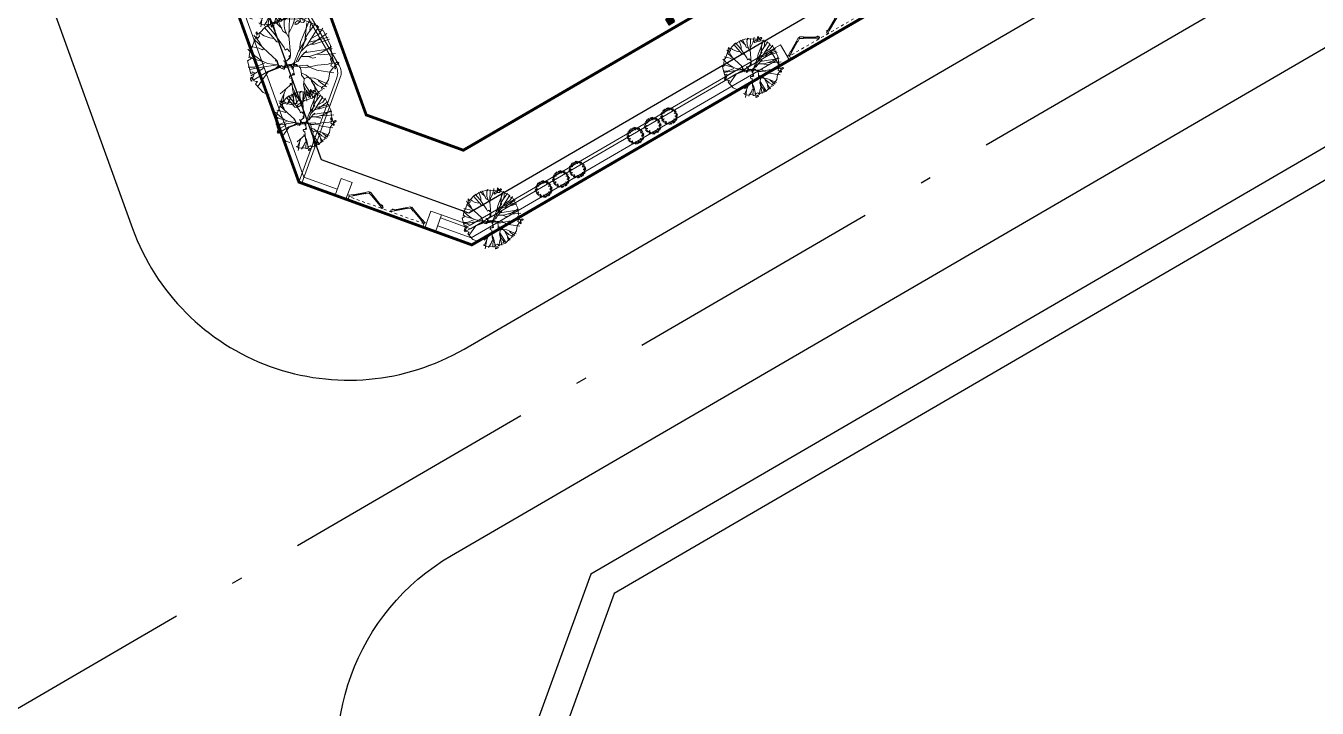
# Model space of a CAD drawing. Header units: millimetres. Extents: x 567980 to 569372, y 2065777 to 2066674.
# Drawn here: x 568709.16 to 568754.14, y 2066159.54 to 2066183.32 of the extents above; entities that cross this region are included whole.
import ezdxf

# ---------------------------------------------------------------- set-up
doc = ezdxf.new("R2010")
doc.units = ezdxf.units.MM
for name, pattern in [('ACAD_ISO10W100', [18.5, 12, -3, 0.5, -3]), ('CENTER', [3, 1.5, -0.5, 0.5, -0.5]), ('DASHDOT2', [0.5, 0.25, -0.125, 0, -0.125])]:
    doc.linetypes.add(name, pattern=pattern)
for name, color, linetype, lineweight in [('A-COT VACH', 2, 'Continuous', 35), ('boDnv', 54, 'Continuous', 25), ('E- RANH GIOI', 1, 'CENTER', 13), ('E- Tuong', 4, 'Continuous', 13), ('i_Cay', 114, 'Continuous', 13), ('i_Hatch', 250, 'Continuous', 13), ('LD-CUA', 146, 'Continuous', 13), ('LD-THAY', 9, 'Continuous', 13)]:
    doc.layers.add(name, color=color, linetype=linetype, lineweight=lineweight)
for name, color, linetype in [('datOBt', 42, 'Continuous'), ('datoHonHop', 42, 'Continuous'), ('LogDg', 7, 'Continuous'), ('loKBT', 42, 'Continuous'), ('TimDg', 222, 'Continuous'), ('ViaHeS', 32, 'Continuous')]:
    doc.layers.add(name, color=color, linetype=linetype)
doc.styles.add('rms', font='romans.shx', dxfattribs={"width": 0.7, "bigfont": 'vns.shx'})
doc.linetypes.add('ADL', pattern='A,0.125,-0.15,["++",rms,S=0.5,R=0,X=0,Y=-0.2245],-1.35,1.125', length=2.75)

# ---------------------------------------------------------------- blocks, each defined once
blk = doc.blocks.new('NEN')
at = {"layer": 'boDnv', "color": 10, "linetype": 'ADL', "ltscale": 0.25}
blk.add_lwpolyline([(79.627, -120.398), (85.356, -122.108), (98.44, -148.269), (96.582, -154.497), (27.112, -194.914), (21.969, -193.046), (11.825, -164.999), (14.198, -158.464)], close=True, dxfattribs=at)
blk.add_lwpolyline([(122.207, -155.785), (32.175, -208.166), (29.801, -214.701), (39.524, -241.582, 0.256594), (53.262, -253.666, -0.085173), (69.537, -260.336, 0.265195), (88.352, -261.098, 0.012088), (129.923, -238.27), (165.53, -217.582), (130.973, -158.106)], format="xyb", close=True, dxfattribs=at)
at = {"layer": 'datOBt'}
blk.add_lwpolyline([(79.498, -119.316), (86.056, -121.273), (99.512, -148.176), (97.427, -155.162), (27.21, -196.014), (21.188, -193.827), (10.761, -164.998), (13.382, -157.782)], close=True, dxfattribs=at)
at = {"layer": 'datoHonHop', "linetype": 'ByBlock'}
blk.add_lwpolyline([(122.062, -154.713), (31.359, -207.484), (28.737, -214.7), (38.583, -241.923, 0.256594), (53.045, -254.642, -0.085173), (69.006, -261.184, 0.265195), (88.812, -261.986, 0.012088), (130.425, -239.135), (166.897, -217.944), (131.629, -157.245)], format="xyb", close=True, dxfattribs=at)
at = {"layer": 'LogDg'}
blk.add_lwpolyline([(49.536, -260.065, -0.269945), (34.095, -247.153), (22.999, -216.476, -0.362457), (26.499, -206.84), (119.685, -152.625, -0.414384), (136.095, -156.969), (142.222, -167.514, 0.414214), (153.158, -170.413), (250.593, -113.801, -0.432664), (261.767, -117.14), (278.799, -151.193, -0.396001), (275.663, -161.688), (133.439, -244.323, -0.012999), (88.371, -268.964, -0.278117), (67.767, -267.557, 0.110848), (49.536, -260.065)], format="xyb", dxfattribs=at)
blk.add_lwpolyline([(102.332, -147.108), (88.886, -120.223, 0.432836), (77.708, -116.887), (8.523, -157.138, 0.362457), (5.023, -166.774), (15.394, -195.448, 0.467936), (26.94, -199.642), (99.2, -157.601, 0.395833)], format="xyb", close=True, dxfattribs=at)
at = {"layer": 'loKBT'}
blk.add_lwpolyline([(32.813, -169.616), (15.974, -179.412), (21.188, -193.827), (27.21, -196.014), (42.87, -186.903)], close=True, dxfattribs=at)
at = {"layer": 'TimDg', "linetype": 'ACAD_ISO10W100', "ltscale": 0.75}
blk.add_lwpolyline([(9.149, -213.464), (246.062, -75.628)], dxfattribs=at)
at = {"layer": 'ViaHeS'}
blk.add_lwpolyline([(271.249, -157.314), (273.336, -150.33), (257.64, -118.948), (251.08, -116.988), (144.29, -179.035), (131.629, -157.245), (122.062, -154.713), (31.359, -207.484), (28.737, -214.7), (38.583, -241.923, 0.256594), (53.045, -254.642, -0.085173), (69.006, -261.184, 0.265195), (88.812, -261.986, 0.012088), (130.425, -239.135)], format="xyb", close=True, dxfattribs=at)
blk.add_lwpolyline([(79.498, -119.316), (86.056, -121.273), (99.512, -148.176), (97.427, -155.162), (27.21, -196.014), (21.188, -193.827), (10.761, -164.998), (13.382, -157.782)], close=True, dxfattribs=at)
blk = doc.blocks.new('cd2400')
at = {"color": 251, "linetype": 'DASHDOT2'}
blk.add_line((2320, 100), (20, 100), dxfattribs=at)
for p, q in [((433, 355), (125, 178)), ((643, 355), (951, 178)), ((1697, 355), (1389, 178)), ((1907, 355), (2215, 178))]:
    blk.add_line(p, q)
for points in [[(538, 393), (443, 338), (423, 372), (518, 428)], [(538, 393), (633, 338), (653, 372), (558, 428)], [(1802, 393), (1707, 338), (1687, 372), (1782, 428)], [(1802, 393), (1897, 338), (1917, 372), (1822, 428)], [(-30, 0), (-30, 140), (20, 140), (20, 100), (30, 100), (30, 0)], [(40, 105), (135, 160), (115, 195), (20, 140)], [(1036, 105), (941, 160), (961, 195), (1056, 140)], [(1024, 166), (999, 181), (1006, 193), (1032, 179)], [(1304, 105), (1399, 160), (1379, 195), (1284, 140)], [(1316, 166), (1341, 181), (1334, 193), (1308, 179)], [(2300, 105), (2205, 160), (2225, 195), (2320, 140)], [(2370, 0), (2370, 140), (2320, 140), (2320, 100), (2310, 100), (2310, 0)]]:
    blk.add_lwpolyline(points, close=True)
at = {"color": 9}
for points in [[(440, 342), (133, 165), (118, 191), (425, 368)], [(636, 342), (943, 165), (958, 191), (651, 368)], [(1704, 342), (1397, 165), (1382, 191), (1689, 368)], [(1900, 342), (2207, 165), (2222, 191), (1915, 368)]]:
    blk.add_lwpolyline(points, close=True, dxfattribs=at)
blk = doc.blocks.new('mb-cay34')
for p, q in [((-141, 547), (-262, 817)), ((-247, 741), (-76, 813)), ((68, 270), (-144, 813)), ((-106, 585), (-103, 817)), ((-76, 813), (254, 836)), ((118, 536), (49, 859)), ((137, 688), (95, 855)), ((148, 528), (175, 874)), ((171, 395), (380, 802)), ((247, 722), (308, 851)), ((254, 836), (357, 760)), ((-657, 429), (-536, 528)), ((-368, 319), (-589, 589)), ((-536, 656), (-536, 652)), ((-528, 656), (-536, 656)), ((-504, 652), (-536, 652)), ((-536, 528), (-486, 639)), ((-516, 680), (-528, 668)), ((-528, 668), (-528, 656)), ((-483, 680), (-516, 680)), ((-504, 656), (-504, 652)), ((-492, 656), (-504, 656)), ((-487, 660), (-492, 660)), ((-492, 660), (-492, 656)), ((-483, 664), (-487, 664)), ((-487, 664), (-487, 660)), ((-486, 639), (-433, 612)), ((-475, 672), (-483, 664)), ((-479, 684), (-475, 684)), ((-475, 684), (-475, 672)), ((-472, 722), (-472, 746)), ((-472, 746), (-468, 746)), ((-468, 722), (-472, 722)), ((-456, 783), (-468, 775)), ((-468, 746), (-468, 775)), ((-468, 698), (-468, 722)), ((-460, 698), (-468, 698)), ((-460, 693), (-460, 698)), ((-448, 693), (-460, 693)), ((-456, 783), (-452, 779)), ((-452, 779), (-448, 779)), ((-448, 779), (-448, 775)), ((-448, 775), (-444, 775)), ((-448, 698), (-448, 693)), ((-440, 698), (-448, 698)), ((-444, 775), (-440, 771)), ((-440, 771), (-436, 771)), ((-436, 710), (-440, 702)), ((-440, 702), (-440, 698)), ((-436, 771), (-436, 767)), ((-436, 767), (-432, 762)), ((-432, 718), (-436, 710)), ((-433, 612), (-406, 642)), ((-432, 762), (-428, 762)), ((-428, 746), (-432, 742)), ((-432, 742), (-432, 718)), ((-428, 762), (-428, 746)), ((-414, 692), (-247, 741)), ((-406, 642), (-414, 692)), ((-376, 578), (-395, 673)), ((-285, 380), (-376, 578)), ((-373, 669), (-373, 664)), ((-364, 669), (-373, 669)), ((-335, 664), (-373, 664)), ((-349, 698), (-364, 683)), ((-364, 683), (-364, 669)), ((-310, 698), (-349, 698)), ((-335, 669), (-335, 664)), ((-320, 669), (-335, 669)), ((-320, 673), (-320, 669)), ((-315, 673), (-320, 673)), ((-315, 678), (-315, 673)), ((-310, 678), (-315, 678)), ((-300, 688), (-310, 678)), ((-305, 703), (-300, 703)), ((-300, 703), (-300, 688)), ((-84, 475), (-141, 547)), ((-53, 334), (-106, 585)), ((156, 467), (118, 536)), ((201, 471), (137, 688)), ((160, 372), (148, 528)), ((247, 524), (247, 722)), ((270, 410), (566, 627)), ((292, 323), (585, 703)), ((315, 445), (372, 547)), ((357, 760), (410, 787)), ((372, 547), (467, 775)), ((395, 597), (460, 646)), ((410, 787), (627, 620)), ((460, 646), (539, 711)), ((627, 620), (608, 574)), ((608, 574), (638, 532)), ((638, 532), (714, 544)), ((650, 616), (650, 640)), ((650, 640), (654, 640)), ((654, 616), (650, 616)), ((666, 677), (654, 669)), ((654, 640), (654, 669)), ((654, 591), (654, 616)), ((662, 591), (654, 591)), ((662, 587), (662, 591)), ((674, 587), (662, 587)), ((666, 677), (670, 673)), ((670, 673), (674, 673)), ((674, 673), (674, 669)), ((674, 669), (678, 669)), ((682, 591), (674, 591)), ((674, 591), (674, 587)), ((678, 669), (682, 665)), ((682, 665), (686, 665)), ((686, 604), (682, 596)), ((682, 596), (682, 591)), ((686, 665), (686, 660)), ((686, 660), (690, 656)), ((690, 612), (686, 604)), ((698, 568), (689, 568)), ((689, 568), (689, 563)), ((728, 563), (689, 563)), ((690, 656), (694, 656)), ((694, 640), (690, 636)), ((690, 636), (690, 612)), ((694, 656), (694, 640)), ((713, 597), (698, 582)), ((698, 582), (698, 568)), ((752, 597), (713, 597)), ((714, 544), (744, 471)), ((742, 568), (728, 568)), ((728, 568), (728, 563)), ((747, 572), (742, 572)), ((742, 572), (742, 568)), ((752, 577), (747, 577)), ((747, 577), (747, 572)), ((762, 587), (752, 577)), ((757, 602), (762, 602)), ((762, 602), (762, 587)), ((-623, 258), (-760, 319)), ((-729, 289), (-657, 429)), ((-479, 190), (-729, 376)), ((-714, 258), (-729, 289)), ((-239, 220), (-368, 319)), ((-209, 141), (-285, 380)), ((-114, 376), (-137, 433)), ((-53, 323), (-114, 376)), ((15, 217), (-53, 334)), ((61, 262), (76, 346)), ((122, 232), (171, 395)), ((133, 251), (270, 410)), ((152, 190), (292, 464)), ((167, 224), (292, 323)), ((528, 179), (828, 369)), ((645, 444), (645, 473)), ((645, 473), (650, 473)), ((650, 444), (645, 444)), ((664, 517), (650, 507)), ((650, 473), (650, 507)), ((650, 415), (650, 444)), ((660, 415), (650, 415)), ((660, 410), (660, 415)), ((674, 410), (660, 410)), ((664, 517), (669, 512)), ((669, 512), (674, 512)), ((674, 512), (674, 507)), ((674, 507), (679, 507)), ((684, 415), (674, 415)), ((674, 415), (674, 410)), ((679, 507), (684, 503)), ((684, 503), (689, 503)), ((689, 430), (684, 420)), ((684, 420), (684, 415)), ((689, 503), (689, 498)), ((689, 498), (694, 493)), ((694, 439), (689, 430)), ((694, 493), (698, 493)), ((698, 473), (694, 468)), ((694, 468), (694, 439)), ((698, 493), (698, 473)), ((744, 471), (839, 327)), ((839, 327), (870, 304)), ((858, 308), (843, 274)), ((843, 274), (889, 228)), ((-809, -46), (-763, 141)), ((-744, 114), (-809, 122)), ((-729, 80), (-801, 68)), ((-634, 179), (-771, 262)), ((-767, 209), (-725, 224)), ((-763, 141), (-767, 209)), ((-494, 114), (-744, 114)), ((-589, 129), (-729, 80)), ((-725, 224), (-714, 258)), ((-342, 80), (-634, 179)), ((-562, 239), (-623, 258)), ((-403, 0), (-486, -65)), ((-395, 68), (-479, 190)), ((-384, 11), (-403, 0)), ((-391, 23), (-395, 68)), ((-300, 0), (-384, 11)), ((-266, 27), (-342, 80)), ((-224, 34), (-300, 0)), ((-179, 194), (-239, 220)), ((-137, 61), (-224, 34)), ((-141, 34), (-209, 141)), ((-106, 46), (-179, 194)), ((-72, 4), (-137, 61)), ((-110, 23), (-61, 19)), ((-42, -72), (-110, 23)), ((-57, -38), (-72, 4)), ((-61, 19), (-38, -15)), ((-42, -49), (-19, 8)), ((-19, 8), (-19, -42)), ((-15, 84), (23, 152)), ((-4, -38), (-15, 84)), ((0, 57), (122, 232)), ((0, 0), (152, 190)), ((34, 182), (15, 217)), ((23, 152), (46, 213)), ((46, 213), (61, 262)), ((122, -19), (182, 19)), ((182, 19), (528, 179)), ((243, 30), (308, 19)), ((308, 19), (308, -34)), ((600, 156), (665, 122)), ((665, 122), (923, 144)), ((748, -8), (938, 30)), ((889, 228), (919, 11)), ((919, 11), (919, -46)), ((-456, -38), (-817, -19)), ((-775, -209), (-809, -46)), ((-513, -72), (-809, -171)), ((-669, -156), (-794, -266)), ((-756, -57), (-779, -72)), ((-779, -72), (-744, -72)), ((-775, -266), (-775, -209)), ((-744, -72), (-763, -110)), ((-706, -68), (-756, -57)), ((-631, -80), (-706, -68)), ((-623, -110), (-669, -156)), ((-524, -68), (-631, -80)), ((-486, -65), (-524, -68)), ((-258, -205), (-444, -296)), ((-349, -258), (-406, -566)), ((-220, -243), (-258, -205)), ((-114, -91), (-220, -122)), ((-220, -122), (-213, -152)), ((-213, -232), (-220, -243)), ((-213, -152), (-186, -194)), ((-198, -228), (-213, -232)), ((-186, -194), (-198, -228)), ((-99, -106), (-114, -91)), ((-104, -87), (-76, -56)), ((-55, -66), (-104, -87)), ((-8, -65), (-99, -106)), ((-38, -15), (-57, -38)), ((-50, -64), (-23, -102)), ((-48, -97), (20, -227)), ((-19, -42), (-27, -53)), ((-23, -84), (42, -213)), ((-23, -102), (3, -87)), ((3, -140), (-19, -152)), ((-19, -152), (-4, -190)), ((3, -216), (-19, -247)), ((-19, -247), (0, -262)), ((42, -213), (-15, -243)), ((-7, -61), (50, -182)), ((-4, -190), (34, -190)), ((0, -262), (22, -262)), ((3, -87), (3, -140)), ((34, -190), (3, -216)), ((30, -152), (15, -201)), ((19, -247), (27, -293)), ((27, -232), (76, -255)), ((46, -152), (103, -137)), ((50, -182), (88, -160)), ((76, -255), (72, -312)), ((88, -160), (125, -156)), ((106, -114), (122, -19)), ((110, -91), (125, -34)), ((118, -152), (110, -91)), ((125, -156), (141, -179)), ((308, -34), (368, -23)), ((368, -23), (714, -53)), ((501, -46), (539, -91)), ((539, -91), (915, -163)), ((684, -42), (748, -8)), ((714, -53), (942, -95)), ((927, -122), (862, -327)), ((919, -46), (893, -72)), ((893, -72), (908, -122)), ((908, -122), (927, -122)), ((-824, -339), (-820, -339)), ((-824, -363), (-824, -339)), ((-820, -363), (-824, -363)), ((-807, -302), (-820, -310)), ((-820, -339), (-820, -310)), ((-820, -387), (-820, -363)), ((-811, -387), (-820, -387)), ((-811, -391), (-811, -387)), ((-799, -391), (-811, -391)), ((-807, -302), (-803, -306)), ((-803, -306), (-799, -306)), ((-799, -306), (-799, -310)), ((-799, -310), (-795, -310)), ((-799, -387), (-799, -391)), ((-791, -387), (-799, -387)), ((-795, -310), (-791, -314)), ((-791, -314), (-787, -314)), ((-787, -375), (-791, -383)), ((-791, -383), (-791, -387)), ((-787, -314), (-787, -318)), ((-787, -318), (-783, -323)), ((-783, -367), (-787, -375)), ((-783, -323), (-779, -323)), ((-779, -339), (-783, -343)), ((-783, -343), (-783, -367)), ((-779, -323), (-779, -339)), ((-748, -270), (-775, -266)), ((-669, -342), (-756, -376)), ((-718, -277), (-748, -270)), ((-741, -391), (-714, -327)), ((-661, -486), (-741, -391)), ((-669, -414), (-733, -433)), ((-714, -327), (-718, -277)), ((-490, -285), (-669, -342)), ((-574, -342), (-669, -414)), ((-638, -513), (-669, -563)), ((-619, -589), (-661, -486)), ((-429, -486), (-653, -665)), ((-596, -429), (-638, -513)), ((-551, -380), (-596, -429)), ((-444, -296), (-574, -342)), ((-376, -403), (-558, -654)), ((-551, -334), (-551, -380)), ((-384, -281), (-490, -285)), ((27, -293), (91, -281)), ((91, -281), (57, -304)), ((57, -304), (99, -559)), ((72, -293), (110, -555)), ((72, -312), (84, -391)), ((84, -391), (95, -483)), ((87, -300), (137, -293)), ((91, -312), (129, -315)), ((91, -376), (91, -312)), ((129, -315), (254, -475)), ((129, -319), (156, -388)), ((137, -293), (209, -281)), ((148, -304), (213, -281)), ((156, -388), (235, -585)), ((213, -281), (809, -467)), ((254, -475), (323, -524)), ((323, -524), (555, -749)), ((555, -388), (547, -426)), ((547, -426), (615, -475)), ((615, -475), (741, -612)), ((847, -410), (703, -578)), ((817, -342), (801, -388)), ((801, -388), (847, -410)), ((862, -327), (817, -342)), ((857, -371), (857, -376)), ((865, -371), (857, -371)), ((889, -376), (857, -376)), ((877, -347), (865, -359)), ((865, -359), (865, -371)), ((910, -347), (877, -347)), ((889, -371), (889, -376)), ((901, -371), (889, -371)), ((901, -367), (901, -371)), ((906, -367), (901, -367)), ((906, -363), (906, -367)), ((910, -363), (906, -363)), ((918, -355), (910, -363)), ((914, -343), (918, -343)), ((918, -343), (918, -355)), ((-517, -661), (-619, -589)), ((-213, -851), (-315, -772)), ((99, -559), (-53, -893)), ((110, -555), (110, -886)), ((209, -608), (205, -897)), ((235, -589), (209, -608)), ((235, -585), (327, -848)), ((292, -528), (319, -737)), ((319, -737), (384, -855)), ((524, -696), (505, -734)), ((505, -734), (509, -764)), ((509, -764), (505, -802)), ((566, -726), (524, -696)), ((665, -650), (566, -726)), ((703, -578), (665, -650)), ((15, -897), (-213, -851)), ((38, -836), (15, -897)), ((53, -859), (38, -836)), ((91, -893), (53, -859)), ((160, -886), (91, -893)), ((119, -934), (109, -934)), ((109, -934), (109, -939)), ((148, -939), (109, -939)), ((133, -905), (119, -919)), ((119, -919), (119, -934)), ((172, -905), (133, -905)), ((162, -934), (148, -934)), ((148, -934), (148, -939)), ((175, -855), (160, -886)), ((167, -929), (162, -929)), ((162, -929), (162, -934)), ((172, -924), (167, -924)), ((167, -924), (167, -929)), ((182, -914), (172, -924)), ((224, -802), (175, -855)), ((177, -900), (182, -900)), ((182, -900), (182, -914)), ((247, -821), (224, -802)), ((243, -848), (262, -832)), ((247, -878), (243, -848)), ((505, -802), (247, -878)), ((262, -832), (247, -821))]:
    blk.add_line(p, q)
for centre, radius in [((154, -13), 15.3), ((-195, -136), 11.7), ((-343, -280), 11.7), ((217, -295), 11.7)]:
    blk.add_circle(centre, radius)
for centre, radius, start, end in [((554, 627), 468, 262.5537, 314.3375), ((1371, -208), 898, 129.3545, 152.6092), ((1052, 958), 883, 248.5622, 262.3516), ((1081, 207), 551, 215.15, 249.1841), ((648, -1520), 1117, 77.3352, 91.8505), ((1165, 1074), 1813, 242.8644, 255.3539)]:
    blk.add_arc(centre, radius, start, end)
blk = doc.blocks.new('mb-cay40')
at = {"color": 0, "linetype": 'ByBlock'}
for centre, radius, start, end in [((-767, 152), 75.6, 44.25765, 108.59266), ((-736, 277), 75.6, 224.25765, 288.59266), ((-743, 226), 96, 30.94824, 110.57839), ((-695, 365), 96, 210.94824, 290.57839), ((-787, 176), 111, 280.87616, 345.44791), ((-659, 40), 111, 100.87616, 165.44791), ((-690, -39), 87.4, 54.97446, 151.37923), ((-716, 74), 87.4, 234.97446, 331.37923), ((-680, 301), 102, 69.72014, 135.64891), ((-718, 468), 102, 249.72014, 315.64891), ((-654, 503), 44.2, 163.49335, 274.46973), ((-693, 471), 44.2, 343.49335, 94.46973), ((-638, 119), 83.9, 60.50948, 129.29199), ((-649, 257), 83.9, 240.50948, 309.29199), ((-542, 597), 98.1, 183.31893, 263.19037), ((-651, 494), 98.1, 3.31893, 83.19037), ((-620, 357), 75.8, 22.57231, 98.33354), ((-561, 461), 75.8, 202.57231, 278.33354), ((-554, 556), 69.9, 25.45365, 116.6852), ((-522, 648), 69.9, 205.45365, 296.6852), ((-427, 694), 54.1, 146.81507, 244.01934), ((-496, 675), 54.1, 326.81507, 64.01934), ((-390, 597), 66.9, 168.8066, 257.6391), ((-470, 545), 66.9, 348.8066, 77.6391), ((-300, 710), 100, 149.47372, 231.75859), ((-448, 683), 100, 329.47372, 51.75859), ((-231, 779), 98.1, 192.30595, 259.6849), ((-344, 662), 98.1, 12.30595, 79.6849), ((-148, 638), 79.7, 145.52479, 220.83273), ((-273, 631), 79.7, 325.52479, 40.83273), ((-136, 737), 62.9, 125.40933, 202.71009), ((-231, 764), 62.9, 305.40933, 22.71009), ((16, 684), 137, 133.81169, 194.30773), ((-211, 749), 137, 313.81169, 14.30773), ((113, 711), 137, 163.46423, 212.79056), ((49, 562), 68.8, 103.89139, 198.90395), ((-134, 676), 137, 343.46423, 32.79056), ((-33, 607), 68.8, 283.89139, 18.90395), ((138, 616), 80.6, 104.10036, 168.46502), ((40, 710), 80.6, 284.10036, 348.46502), ((230, 506), 141, 100.3005, 160.44765), ((72, 692), 141, 280.3005, 340.44765), ((213, 369), 79.6, 86.02822, 161.36976), ((143, 474), 79.6, 266.02822, 341.36976), ((159, -75), 77.3, 28.80716, 103.91988), ((208, 37), 77.3, 208.80716, 283.91988), ((260, 521), 76.9, 122.58173, 207.17999), ((150, 551), 76.9, 302.58173, 27.17999), ((243, 141), 78, 58.87476, 131.21352), ((232, 267), 78, 238.87476, 311.21352), ((320, 284), 110, 64.73526, 140.57812), ((282, 453), 110, 244.73526, 320.57812), ((314, -59), 90.4, 71.37117, 141.75354), ((272, 83), 90.4, 251.37117, 321.75354), ((300, 426), 53.5, 59.98145, 155.66759), ((278, 494), 53.5, 239.98145, 335.66759), ((293, 25), 97.6, 29.1952, 106.7189), ((350, 166), 97.6, 209.1952, 286.7189), ((359, 242), 79.1, 90.25287, 173.52208), ((280, 330), 79.1, 270.25287, 353.52208), ((344, 142), 53.6, 28.19814, 112.19179), ((371, 217), 53.6, 208.19814, 292.19179), ((-675, -123), 70, 71.81925, 140.08176), ((-707, -12), 70, 251.81925, 320.08176), ((-557, -163), 78, 113.47529, 203.45596), ((-660, -123), 78, 293.47529, 23.45596), ((-617, 21), 75, 267.17243, 337.23647), ((-551, -83), 75, 87.17243, 157.23647), ((-605, -147), 107, 271.63276, 352.02679), ((-496, -269), 107, 91.63276, 172.02679), ((-473, -294), 49.3, 76.54191, 193.47743), ((-509, -257), 49.3, 256.54191, 13.47743), ((-342, -221), 95.9, 122.88731, 186.72533), ((-489, -152), 95.9, 302.88731, 6.72533), ((-314, -281), 91.1, 159.11699, 230.36062), ((-457, -318), 91.1, 339.11699, 50.36062), ((-220, -348), 109, 122.11699, 201.72753), ((-379, -297), 109, 302.11699, 21.72753), ((-170, -364), 62.5, 129.74751, 206.0709), ((-267, -343), 62.5, 309.74751, 26.0709), ((-133, -236), 75.4, 148.78766, 221.59771), ((-253, -247), 75.4, 328.78766, 41.59771), ((-160, -372), 84.6, 5.31956, 80.41897), ((-61, -281), 84.6, 185.31956, 260.41897), ((100, -278), 148, 165.20711, 218.32175), ((-159, -332), 148, 345.20711, 38.32175), ((-19, -211), 70.3, 353.64998, 74.65145), ((70, -151), 70.3, 173.64998, 254.65145), ((110, -276), 64.3, 156.77542, 231.28797), ((11, -301), 64.3, 336.77542, 51.28797), ((113, -290), 96.7, 38.69621, 106.24154), ((162, -137), 96.7, 218.69621, 286.24154), ((133, -213), 116, 6.54869, 76.89113), ((275, -87), 116, 186.54869, 256.89113), ((243, -118), 50.7, 359.25572, 87.62866), ((296, -68), 50.7, 179.25572, 267.62866)]:
    blk.add_arc(centre, radius, start, end, dxfattribs=at)
blk = doc.blocks.new('COT220')
at = {"layer": 'i_Hatch'}
h = blk.add_hatch(color=256, dxfattribs=at)
h.dxf.hatch_style = 1
h.paths.add_polyline_path([(-124343786, 101818213), (-124343566, 101818213), (-124343566, 101818433), (-124343786, 101818433)])
at = {"layer": 'A-COT VACH'}
for p, q in [((-124343786, 101818433), (-124343566, 101818213)), ((-124343786, 101818213), (-124343566, 101818433))]:
    blk.add_line(p, q, dxfattribs=at)
blk.add_lwpolyline([(-124343786, 101818213), (-124343566, 101818213), (-124343566, 101818433), (-124343786, 101818433)], close=True, dxfattribs=at)
blk = doc.blocks.new('LUOICOTA-BT5')
at = {"layer": 'E- Tuong'}
for p in [(131373282, -101030634), (131377082, -101030634), (131381782, -101030634), (131373282, -101034234), (131377082, -101034234), (131381782, -101034234), (131373282, -101038254), (131377082, -101038254), (131381782, -101038254), (131381782, -101043255), (131373282, -101045244), (131377082, -101045244), (131379382, -101045244)]:
    blk.add_blockref('COT220', p, dxfattribs=at)
blk = doc.blocks.new('TANG 1 A-BT5')
at = {"layer": 'i_Hatch', "color": 252, "transparency": 33554687}
blk.add_blockref('LUOICOTA-BT5', (5664, -80654), dxfattribs=at)
blk = doc.blocks.new('MBT1 BT5')
at = {"layer": 'E- RANH GIOI', "color": 5, "ltscale": 0.05, "true_color": 0x0000fa}
for p, q in [((7079437, 720663), (7076848, 706427)), ((7076848, 706427), (7079155, 703663)), ((7079155, 703663), (7095869, 703663))]:
    blk.add_line(p, q, dxfattribs=at)
at = {"layer": 'E- RANH GIOI', "ltscale": 0.05, "const_width": 100}
blk.add_lwpolyline([(7095869, 720663), (7076388, 720663), (7073646, 705582), (7077751, 700663), (7095869, 700663)], close=True, dxfattribs=at)
at = {"layer": 'E- Tuong'}
for p, q in [((7074982, 704948), (7074506, 704551)), ((7077366, 702092), (7076890, 701695))]:
    blk.add_line(p, q, dxfattribs=at)
for points in [[(7074506, 704551), (7074763, 704244), (7075239, 704641), (7074982, 704948)], [(7076634, 702002), (7076890, 701695), (7077366, 702092), (7077110, 702399)], [(7090149, 700663), (7090549, 700663), (7090549, 701283), (7090149, 701283)]]:
    blk.add_lwpolyline(points, close=True, dxfattribs=at)
at = {"layer": 'LD-THAY'}
for p, q in [((7076795, 720153), (7076795, 708445)), ((7076905, 720043), (7076905, 708393)), ((7076616, 708061), (7073646, 705582)), ((7076726, 708010), (7073716, 705498)), ((7077366, 702092), (7076890, 701695)), ((7090149, 701283), (7090149, 700663))]:
    blk.add_line(p, q, dxfattribs=at)
for points in [[(7076388, 720663), (7095869, 720663), (7095869, 700663), (7077751, 700663), (7073646, 705582), (7076388, 720663)], [(7074675, 704692), (7073880, 705644), (7076571, 720443), (7095649, 720443), (7095649, 700883), (7093869, 700883)], [(7090149, 700883), (7077854, 700883), (7077059, 701836)], [(7090149, 701173), (7077990, 701173), (7077282, 702021)], [(7090149, 701283), (7078041, 701283), (7077366, 702092)]]:
    blk.add_lwpolyline(points, dxfattribs=at)
for centre in [(7076295, 708445), (7076405, 708393)]:
    blk.add_arc(centre, 500, 309.8468, 0, dxfattribs=at)
at = {"layer": 'E- Tuong', "xscale": -1}
blk.add_blockref('TANG 1 A-BT5', (14129029, 11518), dxfattribs=at)
at = {"layer": 'i_Cay', "rotation": 270}
for p, xscale, yscale, zscale in [((7075982, 711668), -1.142857142857142, 1.142857142857142, 1.142857142857142), ((7075598, 709269), -1.714285714285713, 1.714285714285713, 1.714285714285713), ((7074943, 707293), -1.142857142857142, 1.142857142857142, 1.142857142857142), ((7078849, 701055), -1.142857142857142, 1.142857142857142, 1.142857142857142), ((7089340, 701055), -1.142857142857142, 1.142857142857142, 1.142857142857142)]:
    blk.add_blockref('mb-cay34', p, dxfattribs=dict(at, xscale=xscale, yscale=yscale, zscale=zscale))
at = {"layer": 'i_Cay', "xscale": -0.5, "yscale": 0.5, "zscale": 0.5}
for p in [(7080792, 700984), (7081488, 700984), (7082148, 700984), (7084490, 700984), (7085186, 700984), (7085846, 700984)]:
    blk.add_blockref('mb-cay40', p, dxfattribs=at)
at = {"layer": 'LD-CUA', "xscale": 1.216667104823162, "yscale": 1.216667104823162, "zscale": 1.216667104823162, "rotation": 309.8467902565563}
blk.add_blockref('cd2400', (7074786, 704216), dxfattribs=at)
at = {"layer": 'LD-CUA', "xscale": 1.21666870409624, "yscale": 1.21666870409624, "zscale": 1.21666870409624}
blk.add_blockref('cd2400', (7090585, 700663), dxfattribs=at)
blk = doc.blocks.new('BT-03')
at = {"layer": 'E- RANH GIOI', "ltscale": 0.05, "const_width": 100}
blk.add_lwpolyline([(7449059, 959879), (7451802, 974960), (7457696, 979879), (7534188, 979879), (7538872, 974889), (7536973, 944869), (7531658, 939879), (7450422, 939879), (7446317, 944798), (7449059, 959879)], dxfattribs=at)
at = {"layer": 'E- RANH GIOI', "color": 5, "ltscale": 0.05, "true_color": 0x0000fa, "const_width": 100}
blk.add_lwpolyline([(7452011, 959342), (7454559, 973353), (7458783, 976879), (7532889, 976879), (7535796, 973782), (7534054, 946244), (7530470, 942879), (7451826, 942879), (7449520, 945643)], close=True, dxfattribs=at)
at = {"layer": 'loKBT'}
blk.add_lwpolyline([(7468540, 959879), (7449059, 959879), (7446317, 944798), (7450422, 939879), (7468540, 939879)], close=True, dxfattribs=at)

msp = doc.modelspace()

# ---------------------------------------------------------------- block references
at = {"layer": 'boDnv'}
msp.add_blockref('NEN', (568697.481, 2066371.697), dxfattribs=at)

# ---------------------------------------------------------------- next in the draw order: block references
at = {"layer": 'LD-THAY', "xscale": 0.001000000000001394, "yscale": 0.001000000000001394, "zscale": 0.001000000000001394, "rotation": 30.1906983248881}
msp.add_blockref('MBT1 BT5', (562959.34, 2062010.804, 0), dxfattribs=at)
msp.add_blockref('MBT1 BT5', (562959.34, 2062010.804, 0), dxfattribs=at)
at = {"layer": 'loKBT', "xscale": 0.001000000000001394, "yscale": 0.001000000000001394, "zscale": 0.001000000000001394, "rotation": 30.1906983248881}
msp.add_blockref('BT-03', (562757.517, 2061616.627, 0), dxfattribs=at)
msp.add_blockref('BT-03', (562757.517, 2061616.627, 0), dxfattribs=at)

doc.saveas('drawing.dxf')
